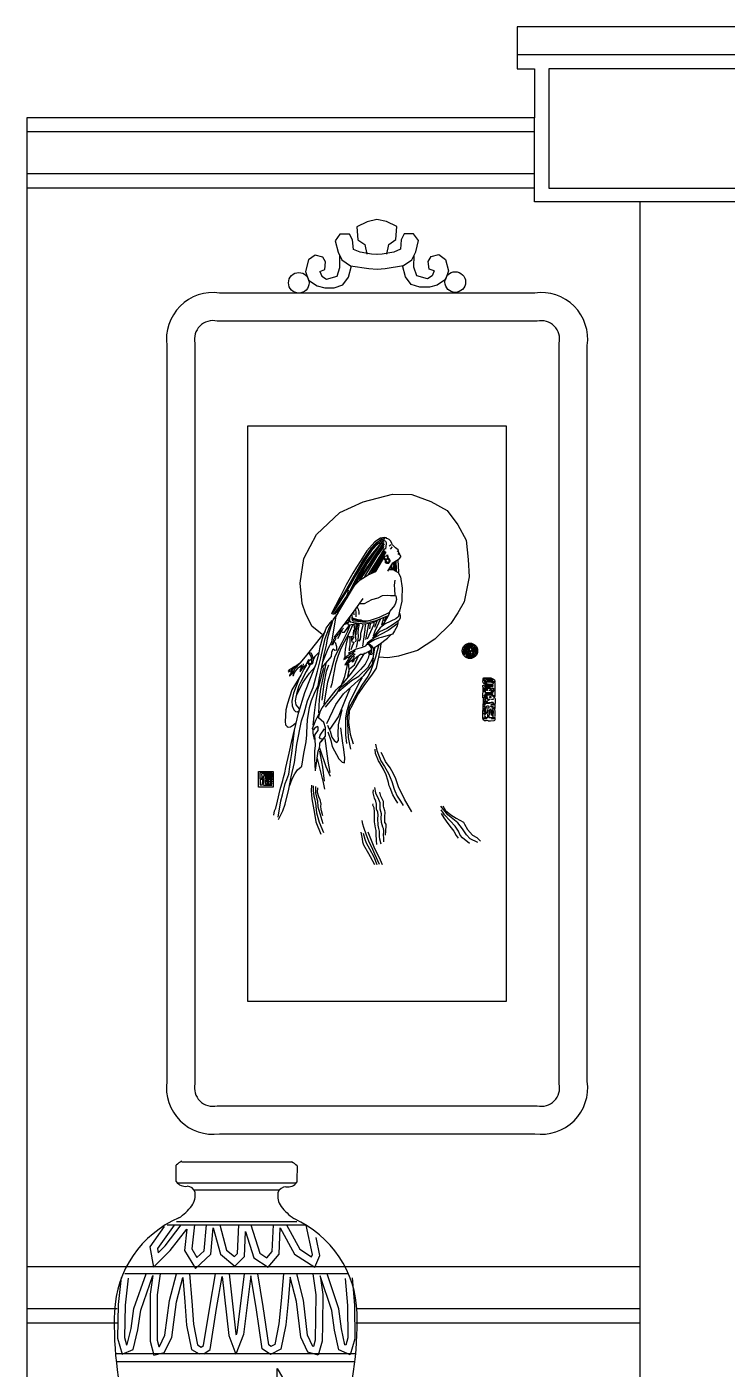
# Model space of a CAD drawing. Extents: x -66030 to 95157, y -13132 to 45879.
# Drawn here: x 77443 to 78651, y -6535 to -4221 of the extents above; entities that cross this region are included whole.
import ezdxf

# ---------------------------------------------------------------- set-up
doc = ezdxf.new("R2010")
doc.units = 0
doc.header["$LTSCALE"] = 100
doc.header["$MEASUREMENT"] = 0
doc.layers.add('立面框架', color=3, linetype='CONTINUOUS')

msp = doc.modelspace()

# ---------------------------------------------------------------- linework, layer by layer
at = {"layer": '立面框架'}
for p, q in [((82336.2, -4268.9), (78288.4, -4268.9)), ((82281.8, -4293.1), (78342.8, -4293.1)), ((78342.8, -4293.1), (78342.8, -4498.5)), ((78318.6, -4522.6), (78318.6, -4377.6)), ((78318.6, -4401.8), (77442.6, -4401.8)), ((78318.6, -4474.3), (77442.6, -4474.3)), ((78318.6, -4498.5), (77442.6, -4498.5)), ((78342.8, -4498.5), (82281.8, -4498.5)), ((82306, -4522.6), (78318.6, -4522.6)), ((78499.9, -4522.6), (78499.9, -6613)), ((78029.6, -4556.6), (78012, -4565.2)), ((78046.2, -4553.1), (78029.6, -4556.6)), ((78062.9, -4556.5), (78046.2, -4553.1)), ((78080.6, -4564.9), (78062.9, -4556.5)), ((77982.8, -4578.1), (77974.5, -4589.6)), ((77999.3, -4578.1), (77982.8, -4578.1)), ((78004.3, -4588), (77999.3, -4578.1)), ((78012, -4565.2), (78013.5, -4587.8)), ((78079.3, -4587.5), (78080.6, -4564.9)), ((78093.3, -4577.7), (78088.5, -4587.6)), ((78109.9, -4577.5), (78093.3, -4577.7)), ((78118.2, -4589), (78109.9, -4577.5)), ((77974.5, -4589.6), (77979.5, -4609.4)), ((78005.9, -4604.5), (78004.3, -4588)), ((78017.5, -4609.4), (78005.9, -4604.5)), ((78013.5, -4587.8), (78025.7, -4596.2)), ((78025.7, -4596.2), (78029, -4612.7)), ((78063.9, -4612.6), (78067.1, -4596.1)), ((78067.1, -4596.1), (78079.3, -4587.5)), ((78087, -4604.1), (78075.5, -4609.2)), ((78088.5, -4587.6), (78087, -4604.1)), ((78113.4, -4608.8), (78118.2, -4589)), ((77928.3, -4622.6), (77923.4, -4642.4)), ((77939.9, -4614.4), (77928.3, -4622.6)), ((77953.1, -4617.7), (77939.9, -4614.4)), ((77958, -4625.9), (77953.1, -4617.7)), ((77956.4, -4639.1), (77958, -4625.9)), ((77979.5, -4609.4), (77986.1, -4622.6)), ((77982.8, -4635.8), (77982.4, -4615.2)), ((77986.1, -4622.6), (78001, -4632.5)), ((78037.2, -4612.6), (78017.5, -4609.4)), ((78046.9, -4613.3), (78037.2, -4612.6)), ((78055.8, -4612.6), (78046.1, -4613.3)), ((78075.5, -4609.2), (78055.8, -4612.6)), ((78092.2, -4632.1), (78107, -4622.1)), ((78107, -4622.1), (78113.4, -4608.8)), ((78110.4, -4635.3), (78110.6, -4614.6)), ((78135, -4625.1), (78139.9, -4616.9)), ((78136.8, -4638.3), (78135, -4625.1)), ((78139.9, -4616.9), (78153.1, -4613.4)), ((78153.1, -4613.4), (78164.7, -4621.6)), ((78164.7, -4621.6), (78169.9, -4641.3)), ((77923.4, -4642.4), (77928.3, -4657.3)), ((77948.1, -4642.4), (77956.4, -4639.1)), ((77948.1, -4642.4), (77951.4, -4650.7)), ((77951.4, -4650.7), (77959.7, -4655.6)), ((77959.7, -4655.6), (77977.8, -4650.7)), ((77977.8, -4650.7), (77982.8, -4635.8)), ((77987.7, -4665.5), (77997.6, -4652.3)), ((77997.6, -4652.3), (78002.6, -4632.5)), ((78001, -4632.5), (78032.3, -4637.5)), ((78032.3, -4637.5), (78047, -4638.4)), ((78047, -4638.4), (78060.9, -4637.4)), ((78060.9, -4637.4), (78092.2, -4632.1)), ((78095.7, -4651.9), (78090.5, -4632.1)), ((78105.7, -4665), (78095.7, -4651.9)), ((78115.5, -4650.1), (78110.4, -4635.3)), ((78133.7, -4654.9), (78115.5, -4650.1)), ((78141.9, -4649.8), (78133.7, -4654.9)), ((78145.1, -4641.6), (78136.8, -4638.3)), ((78145.1, -4641.6), (78141.9, -4649.8)), ((78169.9, -4641.3), (78165, -4656.2)), ((77928.3, -4657.3), (77943.2, -4667.2)), ((77943.2, -4667.2), (77956.4, -4670.5)), ((77956.4, -4670.5), (77972.9, -4670.5)), ((77972.9, -4670.5), (77987.7, -4665.5)), ((78120.6, -4669.8), (78105.7, -4665)), ((78137.1, -4669.7), (78120.6, -4669.8)), ((78150.3, -4666.3), (78137.1, -4669.7)), ((78165, -4656.2), (78150.3, -4666.3)), ((78318.6, -4679.7), (77774.9, -4679.7)), ((77684.3, -4770.3), (77684.3, -6039)), ((78409.3, -6039), (78409.3, -4770.3)), ((77982.3, -5058), (78022.9, -5039.5)), ((78022.9, -5039.5), (78073.2, -5026.3)), ((78073.2, -5026.3), (78106.8, -5027.2)), ((78106.8, -5027.2), (78139.5, -5038.9)), ((78139.5, -5038.9), (78167.7, -5054.5)), ((77942.5, -5096), (77982.3, -5058)), ((78167.7, -5054.5), (78186.3, -5079.2)), ((78186.3, -5079.2), (78200.4, -5105.7)), ((77920.5, -5137.4), (77942.5, -5096)), ((78200.4, -5105.7), (78203.9, -5139.2)), ((77914.3, -5179.8), (77920.5, -5137.4)), ((78067.6, -5156.7), (78074.2, -5156.7)), ((78074.2, -5156.7), (78083.2, -5161.5)), ((78083.2, -5161.5), (78087.3, -5169.2)), ((78203.9, -5139.2), (78205.7, -5169.2)), ((77917.8, -5215.1), (77914.3, -5179.8)), ((78077, -5183.7), (78078.1, -5174.6)), ((78077.6, -5190.1), (78077, -5183.7)), ((78087.3, -5169.2), (78089.8, -5188.9)), ((78205.7, -5169.2), (78196.9, -5212.4)), ((78022, -5206.3), (78006.5, -5228.1)), ((78025.3, -5215.3), (78037.9, -5208.4)), ((78037.9, -5208.4), (78048.8, -5205)), ((78048.8, -5205), (78056.3, -5201.5)), ((78056.3, -5201.5), (78064.3, -5200.4)), ((78064.3, -5200.4), (78070.1, -5201.5)), ((78070.1, -5201.5), (78078.1, -5201.5)), ((78078.1, -5201.5), (78077.6, -5190.1)), ((78078, -5201), (78079, -5201.7)), ((78080.1, -5208), (78078.7, -5214.5)), ((78079, -5201.7), (78080.1, -5208)), ((78089.8, -5188.9), (78089.4, -5205.9)), ((78089.4, -5205.9), (78089.4, -5211.1)), ((77924, -5233.6), (77917.8, -5215.1)), ((78006.5, -5228.1), (77989.7, -5251.5)), ((78016.7, -5215.3), (78025.3, -5215.3)), ((78050.9, -5238.4), (78069, -5230.1)), ((78069, -5228), (78067.2, -5233.9)), ((78076.9, -5218.7), (78069, -5228)), ((78078.7, -5214.5), (78076.9, -5218.7)), ((78085.6, -5228), (78083.5, -5236.7)), ((78089.4, -5211.1), (78085.6, -5228)), ((78186.3, -5230.9), (78173.9, -5249.5)), ((78196.9, -5212.4), (78186.3, -5230.9)), ((77934.6, -5254.8), (77924, -5233.6)), ((77951.4, -5268), (77934.6, -5254.8)), ((77958.7, -5257.5), (77964.3, -5250.7)), ((77963.7, -5258.7), (77971.3, -5243.1)), ((77964.3, -5250.7), (77969.5, -5244.6)), ((77964.9, -5263.1), (77969.8, -5247)), ((77971.3, -5243.1), (77977.2, -5234.5)), ((77977.2, -5234.5), (77979.9, -5232)), ((77989.7, -5251.5), (77978.7, -5265.8)), ((78005.2, -5251.4), (77997.8, -5266.9)), ((78003.4, -5233.6), (78003.1, -5236.7)), ((78003.1, -5236.7), (78004.8, -5240.2)), ((78004.8, -5240.2), (78015.9, -5243.3)), ((78015.9, -5243.3), (78018.7, -5243.3)), ((78018.7, -5243.3), (78022.2, -5245)), ((78022.2, -5245), (78028.1, -5245)), ((78028.1, -5245), (78035.3, -5244)), ((78035.3, -5244), (78050.9, -5238.4)), ((78060.6, -5249.9), (78052, -5256.8)), ((78058.9, -5247.8), (78055.1, -5253.7)), ((78067.2, -5233.9), (78058.9, -5247.8)), ((78079, -5241.5), (78060.6, -5249.9)), ((78081.2, -5254.3), (78077.1, -5262.2)), ((78082.8, -5238.8), (78079, -5241.5)), ((78082, -5250.4), (78081.2, -5254.3)), ((78084.2, -5236.7), (78082.8, -5238.8)), ((78173.9, -5249.5), (78146.5, -5276.8)), ((77957, -5263.5), (77931.5, -5296.2)), ((77948.6, -5289.7), (77952.6, -5275.3)), ((77952.6, -5275.3), (77958.7, -5257.5)), ((77953.8, -5291), (77957.5, -5275.6)), ((77957.5, -5275.6), (77963.7, -5258.7)), ((77959.3, -5286.8), (77961.2, -5276)), ((77961.2, -5276), (77964.9, -5263.1)), ((77978.7, -5265.8), (77972.4, -5273.8)), ((77997.8, -5266.9), (77990.3, -5281.8)), ((78042.2, -5277.5), (78031.4, -5284.3)), ((78044.7, -5266.8), (78039.1, -5275.1)), ((78049.3, -5274.9), (78042.2, -5277.5)), ((78052, -5256.8), (78044.7, -5266.8)), ((78053.6, -5273.9), (78049.3, -5274.9)), ((78050.6, -5285.7), (78064.5, -5275.1)), ((78068.1, -5269.8), (78053.6, -5273.9)), ((78064.5, -5275.1), (78070.7, -5269.2)), ((78073.6, -5267.7), (78068.1, -5269.8)), ((78077.1, -5262.2), (78073.6, -5267.7)), ((78146.5, -5276.8), (78116.5, -5296.2)), ((77931.5, -5296.2), (77925.3, -5304.4)), ((77941.8, -5319.1), (77946.7, -5300.1)), ((77946.7, -5300.1), (77948.6, -5289.7)), ((77949.5, -5308.6), (77953.8, -5291)), ((77955.3, -5303), (77959.3, -5286.8)), ((77984, -5292.7), (77979.4, -5304.8)), ((77990.3, -5281.8), (77984, -5292.7)), ((78000.6, -5299.1), (77997.5, -5300)), ((77997.5, -5300), (77997.9, -5300.8)), ((77997.9, -5300.8), (78002.6, -5300.6)), ((78004.8, -5297.3), (78000.6, -5299.1)), ((78011, -5293.8), (78004.8, -5297.3)), ((78010.7, -5324.1), (78025.6, -5300.4)), ((78019.1, -5291.4), (78011, -5293.8)), ((78025.7, -5289.4), (78019.1, -5291.4)), ((78026.7, -5288.3), (78025.7, -5289.4)), ((78028.7, -5285.9), (78026.7, -5288.3)), ((78031.4, -5284.3), (78028.7, -5285.9)), ((78034.4, -5296.7), (78031.7, -5309.1)), ((78039.7, -5292.8), (78050.6, -5285.7)), ((78052.3, -5294), (78045, -5326.4)), ((78053.4, -5284.3), (78052.3, -5294)), ((78116.5, -5296.2), (78083.8, -5305.9)), ((77925.3, -5304.4), (77914.1, -5317.4)), ((77924.9, -5320.6), (77920.5, -5328.1)), ((77922.2, -5368.5), (77941.8, -5319.1)), ((77944, -5332), (77949.5, -5308.6)), ((77951.3, -5324.8), (77955.3, -5303)), ((77974.8, -5319.1), (77968.5, -5353.5)), ((77979.4, -5304.8), (77974.8, -5319.1)), ((78002.4, -5335.2), (78010.7, -5324.1)), ((78026.5, -5319.4), (78018.4, -5328.6)), ((78024.2, -5339.5), (78039.1, -5320)), ((78031.7, -5309.1), (78026.5, -5319.4)), ((78039.1, -5320), (78040.8, -5308.5)), ((78065.3, -5308.6), (78050.3, -5307.7)), ((78083.8, -5305.9), (78065.3, -5308.6)), ((77915, -5338.6), (77899.9, -5363.9)), ((77911.8, -5345.3), (77902.6, -5369.9)), ((77920.5, -5328.1), (77911.8, -5345.3)), ((77936.3, -5360.2), (77944, -5332)), ((77945.2, -5356.4), (77947.7, -5343.3)), ((77947.7, -5343.3), (77951.3, -5324.8)), ((77989.7, -5351.5), (78002.4, -5335.2)), ((78006.4, -5340.7), (77993.2, -5353.3)), ((78018.4, -5328.6), (78006.4, -5340.7)), ((78008.7, -5353.3), (78024.2, -5339.5)), ((78038.2, -5336.8), (78023.7, -5356.3)), ((78045, -5326.4), (78038.2, -5336.8)), ((77899.9, -5363.9), (77892.1, -5387.8)), ((77902.6, -5369.9), (77901.3, -5374.6)), ((77911.1, -5404.1), (77922.2, -5368.5)), ((77927, -5382.9), (77936.3, -5360.2)), ((77933.8, -5382.2), (77939, -5369.6)), ((77939, -5369.6), (77945.2, -5356.4)), ((77952.2, -5395.2), (77976.4, -5363.7)), ((77968.5, -5353.5), (77966.7, -5360.4)), ((77976.4, -5363.7), (77989.7, -5351.5)), ((77993.2, -5353.3), (77984.5, -5360.2)), ((77989.1, -5371.1), (78008.7, -5353.3)), ((78023.7, -5356.3), (78014.3, -5370.6)), ((77892.1, -5387.8), (77889.3, -5398.3)), ((77901.3, -5374.6), (77899.9, -5383.7)), ((77899.9, -5383.7), (77900.1, -5391.5)), ((77900.1, -5391.5), (77903.4, -5398.6)), ((77920.9, -5404.3), (77927, -5382.9)), ((77930.4, -5394.4), (77933.8, -5382.2)), ((77960.4, -5422.1), (77975.9, -5389.4)), ((77975.9, -5389.4), (77989.1, -5371.1)), ((78008.5, -5381.8), (78001.3, -5395.1)), ((78014.3, -5370.6), (78008.5, -5381.8)), ((77889.3, -5398.3), (77888, -5418.3)), ((77903.4, -5398.6), (77905.9, -5401.4)), ((77904.3, -5433.5), (77911.1, -5404.1)), ((77905.9, -5401.4), (77909.7, -5401.6)), ((77909.7, -5401.6), (77912.6, -5399.4)), ((77916.6, -5417.5), (77920.9, -5404.3)), ((77925.8, -5437.6), (77926.8, -5415.6)), ((77926.8, -5415.6), (77930.4, -5394.4)), ((77935.2, -5430.6), (77941.4, -5416.5)), ((77941.4, -5416.5), (77948.6, -5401.4)), ((77948.6, -5401.4), (77952.2, -5395.2)), ((77980.5, -5424.1), (77986.8, -5398.2)), ((77998.8, -5400.5), (77997.3, -5420)), ((78001.3, -5395.1), (77998.8, -5400.5)), ((77888, -5418.3), (77889, -5424.4)), ((77889, -5424.4), (77891.6, -5427.3)), ((77891.6, -5427.3), (77893.7, -5428.1)), ((77893.7, -5428.1), (77897.2, -5427.9)), ((77897.2, -5427.9), (77902.7, -5424.1)), ((77899.1, -5454.8), (77904.3, -5432.7)), ((77899.7, -5473.7), (77904.3, -5433.5)), ((77902.7, -5424.1), (77907.2, -5420.3)), ((77908.6, -5458.4), (77916.6, -5417.5)), ((77925.8, -5441.3), (77925.8, -5437.6)), ((77936, -5432.4), (77935.2, -5430.6)), ((77937.4, -5432.7), (77936, -5432.4)), ((77938.5, -5431.3), (77937.4, -5432.7)), ((77941.7, -5428.4), (77938.5, -5431.3)), ((77939.6, -5442.1), (77941, -5439.2)), ((77941, -5439.2), (77945, -5433.8)), ((77943.9, -5427), (77941.7, -5428.4)), ((77945.3, -5428.4), (77943.9, -5427)), ((77945, -5433.8), (77945.3, -5429.8)), ((77945.3, -5429.8), (77945.3, -5428.4)), ((77961.5, -5424.6), (77963.8, -5430.4)), ((77961.9, -5436.3), (77967.3, -5451.4)), ((77963.8, -5430.4), (77966.1, -5435)), ((77966.1, -5435), (77969, -5445.3)), ((77979.9, -5439.6), (77980.5, -5424.1)), ((77980.5, -5451.6), (77979.9, -5439.6)), ((77987.9, -5455.8), (77984.3, -5429.4)), ((77997.3, -5420), (78000.2, -5440.5)), ((77895.1, -5472.9), (77899.1, -5454.8)), ((77904.6, -5489.3), (77908.6, -5458.4)), ((77920.3, -5473.6), (77924.6, -5453.6)), ((77924.6, -5453.6), (77925.8, -5441.3)), ((77939.9, -5450), (77939.6, -5442.1)), ((77939.6, -5469.9), (77940.3, -5459.8)), ((77940.3, -5459.8), (77939.9, -5450)), ((77956.9, -5447.6), (77962.1, -5487.2)), ((77967.3, -5451.4), (77969.5, -5461.9)), ((77969, -5445.3), (77973, -5451.6)), ((77969.5, -5461.9), (77980.7, -5483.2)), ((77973, -5451.6), (77977.6, -5454.5)), ((77977.6, -5454.5), (77980.5, -5451.6)), ((77988.6, -5462.6), (77987.9, -5455.8)), ((77989.7, -5466.6), (77988.6, -5462.6)), ((78000.2, -5440.5), (78005.6, -5457.1)), ((77889.6, -5497.7), (77895.1, -5472.9)), ((77894.5, -5509.6), (77898.1, -5484.1)), ((77898.1, -5484.1), (77899.7, -5473.7)), ((77916.9, -5495.7), (77920.3, -5473.6)), ((77939.2, -5482.8), (77939.6, -5469.9)), ((77940.3, -5503.4), (77939.2, -5482.8)), ((77943.7, -5482.6), (77954, -5523.9)), ((77980.7, -5483.2), (77986.5, -5488.6)), ((77991.2, -5481), (77989.7, -5466.6)), ((77990.4, -5489.6), (77991.2, -5481)), ((77885.3, -5515.2), (77887.4, -5507.2)), ((77887.4, -5507.2), (77889.6, -5497.7)), ((77898.8, -5514.2), (77904.6, -5489.3)), ((77900.6, -5517.5), (77905.2, -5508.9)), ((77905.2, -5508.9), (77909.8, -5501.8)), ((77909.8, -5501.8), (77915.7, -5496.6)), ((77915.7, -5496.6), (77916.9, -5495.7)), ((77962.1, -5487.2), (77965.5, -5506.7)), ((77986.5, -5488.6), (77990.4, -5489.6)), ((77879.7, -5535.7), (77884, -5520.1)), ((77883.7, -5545.2), (77888.3, -5525.5)), ((77884, -5520.1), (77885.3, -5515.2)), ((77888.3, -5525.5), (77891.1, -5518.5)), ((77891.1, -5518.5), (77894.5, -5509.6)), ((77894.5, -5535.4), (77898.8, -5514.2)), ((77896, -5530.1), (77900.6, -5517.5)), ((77954, -5523.9), (77956.3, -5535.4)), ((77874.8, -5556), (77879.7, -5535.7)), ((77876, -5583.6), (77880.9, -5555.6)), ((77880.9, -5555.6), (77883.7, -5545.2)), ((77888.3, -5561.2), (77894.5, -5535.4)), ((77868.7, -5579.9), (77869.6, -5572.9)), ((77869.6, -5572.9), (77872.4, -5568)), ((77872.4, -5568), (77874.8, -5556)), ((77876.9, -5587.3), (77884, -5572.5)), ((77884, -5572.5), (77888.3, -5561.2)), ((77774.9, -6129.7), (78318.6, -6129.7)), ((77709.9, -6178), (77899.4, -6178)), ((77701.5, -6214.2), (77907.8, -6214.2)), ((77614.1, -6359.2), (77442.6, -6359.2)), ((77991.7, -6358.9), (77614.2, -6358.9)), ((78499.9, -6359.2), (77991.8, -6359.2)), ((77997.4, -6371.3), (77611.9, -6371.3)), ((77598.2, -6431.7), (77442.6, -6431.7)), ((78499.9, -6431.7), (78011, -6431.7)), ((77598.7, -6455.9), (77442.6, -6455.9)), ((78499.9, -6455.9), (78010.6, -6455.9)), ((78008.5, -6522.7), (77596.9, -6522.7)), ((78009.9, -6508.9), (77597.5, -6508.9))]:
    msp.add_line(p, q, dxfattribs=at)
for points in [[(77442.6, -8365), (83182, -8365), (83182, -4377.6), (82306, -4377.6), (82306, -4293.1), (82336.2, -4293.1), (82336.2, -4220.6), (78288.4, -4220.6), (78288.4, -4293.1), (78318.6, -4293.1), (78318.6, -4377.6), (77442.6, -4377.6), (77442.6, -8365)], [(78063.2, -5102.6), (78063, -5101.6), (78059.2, -5101.4), (78052.7, -5102.4), (78043.2, -5108.9), (78029, -5124.1), (78018.9, -5141.1), (78011.4, -5152.2), (78004.9, -5162.8), (77993.6, -5183.1), (77982.3, -5204.8), (77968, -5232.2)], [(77968.6, -5233.5), (77975.7, -5223.5), (77987.6, -5204.7), (77994.5, -5193.7), (78001.4, -5182.2), (78008, -5170.8), (78018.3, -5154), (78028.2, -5137.8), (78039, -5122), (78047.7, -5112.9), (78050.7, -5110), (78056.1, -5104.1), (78060.2, -5103.6)], [(78060.6, -5103), (78054.3, -5104.3), (78051.1, -5107.1), (78044.2, -5111.8), (78036.3, -5120.3), (78026.8, -5134), (78022.9, -5139.9), (78015.7, -5152), (78005, -5170.6), (77993.8, -5190.5), (77984, -5206.3), (77975.5, -5220.5)], [(78049.5, -5109.5), (78042.2, -5115.6), (78033.9, -5126.7), (78028.4, -5135.4), (78020.9, -5146.6), (78019.1, -5148.6), (78013.5, -5158.7), (78009.8, -5164.7), (78003.7, -5176.1), (77992.2, -5195.8), (77981.3, -5213.7)], [(78058.1, -5105.4), (78047.4, -5117.8), (78039.1, -5128.3), (78029.4, -5140.9), (78022.4, -5152.5), (78015.5, -5163.5), (78005.8, -5181.7), (77999.1, -5195.1), (77995, -5205.5)], [(77998.1, -5199.2), (78001.5, -5194.1), (78010.2, -5180.6), (78018.5, -5166.3), (78029.9, -5146.8), (78036.7, -5136.7), (78049.6, -5117.6), (78054.5, -5111.3), (78059.1, -5106)], [(78050.4, -5115.2), (78043.4, -5124.5), (78036.3, -5133.6), (78029.2, -5144.5), (78024.9, -5151.6), (78021.9, -5156.7), (78014.9, -5167.7), (78007.6, -5181.7), (78002.5, -5191.4)], [(78016.6, -5174.3), (78025.5, -5159.5), (78038.5, -5139.6), (78048.8, -5124.1), (78053.8, -5116.6), (78059.1, -5109.8)], [(78059.1, -5112.3), (78048.1, -5128), (78037.8, -5143.3), (78020.7, -5169), (78018, -5174.1)], [(78059.3, -5106.6), (78061.6, -5107.7), (78062.3, -5109.6), (78062.3, -5111.6), (78061.4, -5121.6)], [(78081.8, -5126.1), (78083.4, -5124), (78083.6, -5123.6), (78083.4, -5122.3), (78078.6, -5119.2), (78075.5, -5116.4), (78073.3, -5114.1), (78072.5, -5111.4), (78070.5, -5107.8), (78069.5, -5106.3), (78067.7, -5104.7), (78065.6, -5103.7), (78063.4, -5102.8), (78062.4, -5102.8)], [(78071, -5113.8), (78067.6, -5116.3)], [(77953.5, -5315.7), (77962.7, -5292.7), (77969, -5281.3), (77976.4, -5236.8), (77981.1, -5229.1), (78008.1, -5184.3), (78017.8, -5174), (78031.6, -5165.4), (78044.8, -5159.6), (78055.9, -5140.4), (78060.5, -5133.5), (78064.5, -5132.3)], [(78025.8, -5168.6), (78047.2, -5133.7), (78057.7, -5118.2), (78059.1, -5116.2)], [(78059.5, -5120.3), (78031.5, -5164.9)], [(78035.8, -5163.8), (78052.4, -5136.2), (78060.2, -5123.5)], [(78061.3, -5125.1), (78038.3, -5162.5)], [(78041.3, -5160.6), (78050.2, -5147.4), (78056.1, -5136.5), (78062.7, -5126.7)], [(78057.7, -5137.7), (78060.7, -5139.5), (78061.9, -5140)], [(78059, -5136.1), (78062, -5138.8), (78064.3, -5138.6), (78065.9, -5137.3)], [(78063.9, -5137), (78065.6, -5136.6), (78067.3, -5137.1), (78068.7, -5140.4), (78068.6, -5141.8), (78067.8, -5143.8), (78066.9, -5145.3), (78066.5, -5146.1), (78063.7, -5146.2), (78061.4, -5144.9), (78061.3, -5143.4), (78061.3, -5141.8), (78061.4, -5140.4)], [(78062, -5140.9), (78063.4, -5144), (78065.9, -5144.8), (78066.8, -5143.7), (78067.4, -5142.2), (78067.3, -5138.6), (78065.8, -5137.1), (78064.2, -5137.3), (78063.9, -5137)], [(78063.4, -5131.1), (78064.3, -5133.3), (78064.9, -5136.3)], [(78064.9, -5131.3), (78065.4, -5134.9), (78065.4, -5136.3)], [(78065.1, -5159.4), (78074, -5144.9), (78080.3, -5140.9), (78085.6, -5137.5), (78087.5, -5134.7), (78087.7, -5133.5), (78087.2, -5132), (78085.6, -5130.1), (78082.9, -5129.9), (78084.4, -5127.5), (78084.6, -5126.4), (78083.4, -5124.8)], [(78070.2, -5121.4), (78072.9, -5118)], [(78072.2, -5118.7), (78072.3, -5117.2), (78070.4, -5120.2)], [(78082.9, -5129.9), (78085, -5129)], [(78084.4, -5127.5), (78085, -5128.3), (78085, -5129), (78085.5, -5129.3), (78085.5, -5130)], [(78069.7, -5153), (78070.5, -5156.4)], [(78070.7, -5150.8), (78071.5, -5155.6)], [(78071.5, -5149.5), (78072.5, -5155.8)], [(78076.6, -5143.5), (78073.7, -5156.2)], [(78075.2, -5144.9), (78074.3, -5149.7)], [(78078.2, -5143.1), (78075.4, -5156.6)], [(78079.4, -5142.9), (78077.4, -5157)], [(78078, -5153.6), (78078.4, -5157.9)], [(78079.2, -5142), (78079.6, -5156.6), (78079.6, -5158.9)], [(78082.6, -5139.8), (78083.5, -5160.9)], [(77971.8, -5234.1), (77985.9, -5215.2), (77992.8, -5204.9), (77996.3, -5197.6), (77997.3, -5192.3)], [(77994.2, -5206.7), (77973.6, -5233.5)], [(77977.6, -5231.6), (77985.7, -5219.9), (77989, -5214.6)], [(78005.9, -5230.1), (78006.6, -5234.6)], [(78009.3, -5224.9), (78010, -5231.8), (78010.4, -5238.1)], [(78012.1, -5220.1), (78014.2, -5224.9), (78015.6, -5229.4), (78015.6, -5233.9)], [(77955.8, -5388.8), (77962.1, -5350.4), (77967.9, -5329.2), (77974.7, -5305.6), (77986.8, -5282.1), (77996, -5263.8), (78000.6, -5252)], [(77986.8, -5264.7), (77990.8, -5264.7), (78000, -5252)], [(77998.9, -5242.9), (77998.6, -5246.4), (77995.8, -5247.8), (77994.4, -5248.5), (77993.7, -5250.2), (77989.6, -5251.6)], [(78000, -5237.7), (77999.3, -5242.9), (77997.5, -5244.7), (77994.8, -5245)], [(77997.9, -5247.5), (77996.5, -5248.9), (77996.2, -5251), (77998.6, -5251.7), (78012.1, -5249.6)], [(78000.3, -5244.7), (78000.3, -5246.7), (78006.9, -5248.1), (78024.9, -5249.9), (78037.8, -5248.5), (78041.2, -5247.4), (78049.5, -5243.3)], [(78003.1, -5242.6), (78004.8, -5244.7), (78012.8, -5245.7), (78026, -5247.4), (78034.6, -5246.7), (78045, -5244.3), (78064.5, -5236.3)], [(78003.4, -5238.4), (78003.1, -5241.9), (78013.1, -5243.6), (78019.7, -5244.7)], [(78006.9, -5251.4), (78010, -5278.4), (78009.3, -5281.1)], [(78013.5, -5249.6), (78012.5, -5255.5), (78010.4, -5264.2), (78010.4, -5269), (78009, -5269.4)], [(78011.4, -5250.3), (78010.4, -5254.1), (78009.3, -5258.6), (78009, -5261.1)], [(78015.6, -5250), (78015.6, -5253.4), (78014.2, -5258.3), (78013.5, -5265.6), (78013.9, -5271.1), (78013.5, -5277.7), (78011.8, -5286), (78010.7, -5290.8)], [(78021.8, -5250.3), (78022.2, -5253.4), (78018.4, -5266.6), (78018.4, -5271.4), (78017.7, -5276.3), (78015.6, -5279.8)], [(78026.3, -5251), (78025.6, -5260.7), (78021.6, -5288.5)], [(78031.9, -5250.3), (78027, -5277.3)], [(78082.5, -5245.8), (78082.5, -5249.3), (78066.2, -5261.4), (78043, -5273.5), (78029.8, -5283.6)], [(78041.2, -5247.5), (78041.2, -5251), (78029.8, -5276.3)], [(78035, -5250.3), (78034, -5258.6)], [(78052.7, -5241.7), (78043, -5262.8), (78039.9, -5271.4)], [(78085.6, -5232), (78086.7, -5235.8), (78086.7, -5240.3), (78084.6, -5244.1), (78074.5, -5251.4), (78063.8, -5257.9), (78050.9, -5264.2), (78041.6, -5273.9)], [(78046.4, -5245.8), (78042.6, -5256.2)], [(78057.9, -5239.6), (78054.4, -5252.7)], [(78061.7, -5238.2), (78059.3, -5245.5)], [(77969, -5287), (77973, -5277.9)], [(77970.7, -5286.5), (77976.4, -5275)], [(77987.4, -5260.6), (77975.9, -5273.3), (77971.3, -5277.9)], [(77979.3, -5275.6), (77986.2, -5262.4)], [(77989.1, -5257.8), (77981.6, -5264.7)], [(77996.2, -5272.5), (77993.7, -5284.9), (77992, -5293.6), (77991.3, -5300.9), (77991.3, -5306.1), (77991, -5307.5)], [(77997.1, -5271), (77999.4, -5272.7), (78004, -5271.5), (78006.9, -5272.7), (78002.9, -5279), (78003.4, -5281.3), (78008, -5281.9)], [(78000, -5273.2), (77999.6, -5285.6), (77998.9, -5292.9), (77998.9, -5296.4)], [(78002.8, -5273.2), (78002.8, -5278.7)], [(78005.9, -5260.7), (78005.5, -5267.3), (78005.5, -5270.1)], [(77928.3, -5300), (77928.9, -5298.9), (77931.9, -5300.2), (77934, -5302.9), (77935.6, -5306.9), (77936.4, -5312.4), (77936.2, -5316.5), (77934.6, -5319.5), (77932.6, -5320.4), (77931.3, -5321), (77930, -5320.8), (77927.3, -5317.6), (77926.9, -5315.7)], [(77927.9, -5313.9), (77928.5, -5317.4), (77929.7, -5318.5), (77931.1, -5318.7), (77932.9, -5318.4), (77934, -5316.2), (77934.4, -5313.5), (77934.1, -5310.8), (77933, -5305.8), (77932.1, -5304.1), (77930.4, -5301.8), (77928.5, -5300.8), (77927.6, -5300.7), (77927.4, -5301.6)], [(77936.6, -5309.1), (77946.7, -5299.2)], [(77952.3, -5325.7), (77968.4, -5306.2), (77969, -5298.8), (77971.3, -5293), (77974.2, -5295.3), (77977.6, -5294.7), (77977.6, -5289.6), (77975.3, -5282.1)], [(77981.1, -5366.5), (78002.4, -5348.1), (78015.6, -5340.1), (78031.7, -5324.6), (78040.3, -5308.5), (78042, -5298.8), (78043.1, -5291.3)], [(78008.9, -5297.5), (78006.1, -5298.7), (78001, -5301.6), (77994.6, -5306.5), (77990.3, -5309.7), (77989.5, -5311.6), (77996.9, -5307.5), (78001.6, -5305.7)], [(78049.6, -5286), (78044, -5307.5), (78035.3, -5332.2), (78031, -5340.8), (78020.5, -5355.9), (78012.8, -5368.8), (77998.8, -5394.4), (77995.2, -5410.2), (77997, -5445.9), (78000.9, -5466.1)], [(78006.6, -5282.5), (78003.8, -5288.4), (78001.7, -5295)], [(78008, -5305.6), (78006.9, -5307), (78006.4, -5309.1), (78005.5, -5310.3), (78003.9, -5313.5), (78003, -5315.2), (78004.1, -5315.4), (78004.7, -5314.8), (78006.6, -5313.7), (78007.7, -5310.5), (78012, -5307), (78018, -5302.7), (78022.5, -5302.6), (78026.9, -5300.5), (78037, -5294.8)], [(78033, -5298.3), (78034, -5300), (78035.7, -5301.2), (78037.1, -5299.8), (78037.1, -5297.5), (78037.1, -5294.2), (78037.1, -5291.4), (78035.1, -5288.5), (78033.2, -5286.7), (78031.2, -5285.7), (78029.1, -5285.5)], [(78031.6, -5283.6), (78035.1, -5285.5), (78037.3, -5287.9), (78039.3, -5291.6), (78039.8, -5294.9), (78039.8, -5298.3), (78039.3, -5301), (78038.5, -5302.2), (78037.3, -5303), (78034.6, -5302.8), (78033.4, -5301.6), (78032, -5299.3)], [(78215.3, -5288.4), (78214, -5287.8), (78212.7, -5287.7), (78210.5, -5287.5), (78202.9, -5287.3), (78200.7, -5287.3), (78199.9, -5288), (78199.1, -5289.3), (78198.8, -5291.6), (78199.1, -5293.3), (78199.2, -5293.5), (78200.2, -5293.5), (78200.7, -5292.1), (78200.6, -5290.5), (78200.2, -5289.6), (78199.9, -5288.9), (78200.5, -5288.2), (78200.9, -5288.2), (78201.5, -5288.9), (78201.5, -5290.8), (78201.6, -5292.4), (78201.1, -5294.8), (78200.5, -5295.9), (78199.5, -5296.2), (78198.7, -5296.2), (78198.9, -5300.3), (78198, -5300.3), (78197.8, -5299.5), (78197.8, -5298.4), (78197.9, -5295.3), (78198, -5292.5), (78198.4, -5291), (78198, -5290), (78196.8, -5290.4), (78196.3, -5292.2), (78195.6, -5294.1), (78195.4, -5298.2), (78195.4, -5299.4), (78196.6, -5301.3), (78196.7, -5302.4), (78197.6, -5303.1), (78198.3, -5301), (78198.5, -5300.9), (78198.7, -5302.2), (78199.4, -5300.4), (78199.6, -5298.6), (78199.2, -5297.5), (78199.7, -5296.8), (78200.5, -5296.9), (78200.8, -5297.8), (78200.7, -5300.1), (78199.7, -5304.6), (78201.4, -5305.6), (78204.6, -5305.6), (78208.4, -5305.6), (78211.8, -5305.5), (78213.2, -5305.7), (78213.8, -5305.5)], [(78206.4, -5288.2), (78206.3, -5289.2), (78207.3, -5289.1), (78208.5, -5288.9), (78209.4, -5288.9), (78209.8, -5288.9), (78210.3, -5289.2), (78210.4, -5289.9), (78210, -5290.3), (78209.4, -5290.4), (78208.9, -5290.8), (78208.1, -5290.8), (78207.9, -5290.5), (78207.2, -5289.8), (78206.9, -5289.6), (78206.2, -5289.6), (78206, -5289.6), (78206, -5288.9), (78206, -5288.2), (78205.4, -5288.2), (78204.8, -5288.2), (78204.7, -5288.6), (78204.8, -5289.7), (78205.1, -5290.2), (78205.1, -5291), (78204.9, -5291.5), (78204.7, -5291.8), (78205, -5292.2), (78205, -5293.6), (78204.6, -5294.4), (78203.6, -5294.7), (78203.1, -5294.6), (78203.2, -5293.8), (78203.7, -5292.6), (78203.7, -5291.2), (78203.7, -5290), (78203.5, -5288.9), (78203.5, -5288.1), (78202.7, -5288), (78202.2, -5288.2), (78202.2, -5289), (78202.5, -5290.8), (78202.8, -5292.2), (78202.4, -5293.5), (78201.2, -5295.4), (78201.1, -5296.9), (78201.2, -5301.1), (78201.2, -5304.8), (78202.2, -5304.9), (78203.3, -5304), (78202.9, -5303.1), (78202.7, -5302), (78202.7, -5300.5), (78202.6, -5298.7), (78203.4, -5296.2), (78205.4, -5295.4), (78206.1, -5294.1), (78206.3, -5292.2), (78207.5, -5291.8), (78208.9, -5291.6), (78209.3, -5292), (78209.4, -5293.1), (78209.8, -5294.1), (78210.6, -5294.5), (78211.8, -5294.8), (78213.2, -5294.7), (78214.2, -5295.8), (78215.2, -5296.6), (78215.3, -5299), (78215.3, -5304.1)], [(78217, -5303.1), (78217, -5299.8), (78216.9, -5297.3), (78216.4, -5295.8), (78215.3, -5295.7), (78215.1, -5294.6), (78214.4, -5294.1), (78212.8, -5294), (78212.7, -5293.6), (78210.7, -5293.3), (78210.7, -5292.5), (78211.6, -5291.7), (78214.9, -5292), (78215.6, -5291.2), (78215.7, -5289.8), (78215.7, -5288.7), (78214.8, -5288.6), (78214.6, -5290), (78214.5, -5290.9), (78214.3, -5291.1), (78212.9, -5291.1), (78212.6, -5290.8), (78211.7, -5290.8), (78211.8, -5290), (78212.3, -5289.1), (78212.1, -5288.1), (78211.1, -5288), (78208.6, -5288), (78206.6, -5288.1)], [(78215.7, -5290.2), (78215.7, -5294.6), (78216, -5294.7), (78216.8, -5294.7), (78217, -5293.8), (78216.9, -5292.1), (78217, -5289.9), (78217.9, -5291.2), (78218.3, -5292.8), (78219, -5293.7), (78217.5, -5294.4), (78217.4, -5299.1), (78217.6, -5299.6), (78218.2, -5299.4), (78218.4, -5298.2), (78218.3, -5296.4), (78218.7, -5294), (78219, -5293.8), (78219.2, -5296.5), (78219, -5299.2), (78217.9, -5301.3), (78217.2, -5303.2)], [(77914.5, -5317.1), (77906.4, -5322.9), (77901.4, -5328.3), (77898.6, -5333.5), (77897.6, -5336.5), (77896.5, -5338.2), (77895.8, -5338.7), (77895.8, -5339.6), (77896.4, -5339.9), (77898.2, -5338.3), (77900.2, -5335.7), (77902.4, -5332.5), (77901.4, -5333.9)], [(77904.7, -5323.8), (77901.4, -5325.3), (77899.5, -5328.6), (77898.7, -5330.8), (77898.1, -5332.4), (77898.2, -5334)], [(77902.6, -5332.7), (77905.1, -5327.8), (77913.9, -5317.8)], [(77903.4, -5337.1), (77904.9, -5333.4), (77908.3, -5329.1), (77910.5, -5326), (77916.9, -5320.8)], [(77931, -5321.4), (77924.6, -5332.3), (77916.1, -5348.8), (77912.1, -5357), (77908.1, -5368.6), (77907.5, -5374.3)], [(77911.3, -5325.3), (77917, -5323.6), (77917.8, -5323.4)], [(77919.2, -5319.2), (77918.5, -5323.4), (77916.6, -5325.9), (77914.4, -5329), (77914.1, -5331.8), (77914, -5332.7), (77917.1, -5329), (77920, -5325.1), (77924.6, -5320.5), (77927.2, -5315.3), (77929, -5311.3)], [(77927.9, -5315.2), (77933.7, -5310.6)], [(77936.4, -5312.9), (77939.1, -5308.6), (77939.8, -5306.2)], [(77946.6, -5403.8), (77947.7, -5380.8), (77950, -5363), (77954.1, -5341.2), (77958.7, -5318.8)], [(77951.8, -5382), (77955.8, -5353.8), (77959.8, -5332), (77963.3, -5320.6)], [(77958.1, -5394), (77977.1, -5370.5), (77984.5, -5359), (77991.4, -5340.7), (77997.2, -5316)], [(78006.7, -5301.2), (77999.5, -5307.3), (77997.3, -5310.8), (77991, -5320.6), (77993.8, -5320.4), (77996.1, -5318.5), (77999.9, -5312.4), (78004.4, -5306.5), (78008.9, -5301.8)], [(77992.2, -5308.4), (77992.2, -5309.5), (77991.3, -5310.8)], [(77994.9, -5315), (77994.3, -5317.7), (77993.3, -5319.8), (77992.5, -5320.3)], [(77997.7, -5319.4), (77997.8, -5331.5), (77996.6, -5340.7), (77999.5, -5328), (78008.1, -5321.1), (78015, -5305.1)], [(77996.8, -5318.3), (77998.2, -5317.6), (78001.1, -5314.3), (78002.5, -5313), (78004.4, -5312.1)], [(78005.7, -5310.8), (78005.7, -5312.2), (78005.5, -5313.2), (78005.2, -5314.3)], [(78205.1, -5307.1), (78209.9, -5307), (78209.9, -5308), (78204.7, -5308.2), (78205.1, -5307.3)], [(77900.2, -5326.8), (77895.4, -5329.4), (77893.5, -5331.6), (77893.9, -5333.1), (77896.3, -5331.3), (77898.5, -5330.6)], [(77902.1, -5339.3), (77902.4, -5339.5), (77903.2, -5338.1), (77903.5, -5336), (77903.5, -5333.1), (77902.8, -5332.8), (77902.5, -5332.9), (77902.5, -5334.5), (77902, -5337.2), (77901.8, -5337.8), (77901.7, -5338), (77901.7, -5338.8), (77901.7, -5339), (77901.9, -5339)], [(77913, -5396.7), (77907, -5389.7), (77905.8, -5382.9), (77907.8, -5373.9), (77912.1, -5365.5), (77918.3, -5352.5), (77930.2, -5335.4), (77939.4, -5324.9)], [(77914.6, -5329.1), (77917.9, -5327.3)], [(77936.8, -5425), (77939.1, -5403.8), (77941.4, -5385.4), (77944.9, -5361.9), (77947.7, -5353.8), (77955.2, -5325.2)], [(77994.5, -5456.4), (77993, -5441.6), (77993, -5420.3), (77993, -5412.8), (77994.5, -5402), (77999.1, -5385.7), (78015.7, -5351.9), (78021.5, -5342.9)], [(78231.4, -5346.7), (78229.6, -5347.5), (78229.6, -5345), (78230.7, -5343), (78234.6, -5343.5), (78239.1, -5343), (78243.2, -5343), (78246.7, -5344.7), (78249.5, -5346.7), (78249.9, -5349.3), (78249.9, -5350.4), (78249.5, -5350.4), (78244.1, -5348.8), (78240.2, -5347.3), (78235.5, -5347.5), (78232.2, -5348.6), (78232.2, -5351.4), (78233.7, -5352.7), (78237.8, -5353.6), (78246.3, -5354.2), (78247.6, -5352.9), (78246.3, -5352.1), (78244.5, -5351.4), (78241.5, -5350.6), (78238.9, -5350.8), (78236.1, -5351), (78234.8, -5351.6), (78233.3, -5351.4), (78233.1, -5349.7), (78236.8, -5349.1), (78240.9, -5349.1), (78244.1, -5349.5), (78249.7, -5351.2), (78249.7, -5353.8), (78250.2, -5362.6), (78250.2, -5375.6), (78247.6, -5377.1), (78249.9, -5377.5), (78250.4, -5380.5), (78249.9, -5395), (78249.3, -5398.4), (78249.9, -5399.3), (78250.2, -5409.4), (78249.5, -5410.5), (78250.2, -5411.6), (78250.2, -5415.5), (78249.5, -5416.8), (78248, -5417.2), (78242.6, -5417.9), (78242.4, -5416.6), (78242.2, -5417.9), (78238.9, -5417.9), (78238.1, -5417), (78234.8, -5417.4), (78232, -5417.4), (78230.1, -5416.3), (78229.4, -5412.7), (78229.2, -5407.1), (78229.4, -5404.5), (78230.1, -5382.3), (78230.3, -5379.9), (78235, -5378.8), (78237.6, -5378.2), (78237, -5377.7), (78235.3, -5377.7), (78234, -5377.5), (78232.7, -5376.4), (78231.6, -5376.4), (78230.9, -5376.7), (78230.9, -5378.6), (78230.1, -5379), (78229.2, -5378), (78229.6, -5360.9), (78230.5, -5360.5), (78229.4, -5359.4), (78229.4, -5356.6), (78232.9, -5355.5), (78235.9, -5356.4), (78239.4, -5356.4), (78247.1, -5356.4), (78246.9, -5355.7), (78237, -5355.3), (78231.8, -5353.8), (78229.9, -5351.6), (78229.4, -5348.4), (78232, -5347.1), (78236.6, -5346.3), (78240.4, -5345.8), (78244.1, -5347.3), (78246.7, -5347.5), (78246.3, -5346.3), (78243.2, -5345), (78238.3, -5344.7), (78232.7, -5344.7), (78230.9, -5345.4), (78231.2, -5346.9)], [(77965.6, -5431.9), (77980.5, -5410.7), (77992.6, -5380.8), (78000.6, -5361.9)], [(78237.6, -5364.2), (78237, -5363.3), (78234.6, -5363.5), (78233.5, -5362.2), (78232, -5361.8), (78230.5, -5361.8), (78230.5, -5363.3), (78230.5, -5365), (78231.2, -5366.1), (78232.7, -5366.5), (78234.4, -5366.5), (78233.7, -5366.1), (78232.4, -5365.4), (78231.2, -5365), (78231.2, -5363.1), (78232.9, -5363.5), (78235.5, -5364.6), (78237.2, -5364.8), (78237.4, -5364.4), (78237.6, -5364.2)], [(78232.2, -5357.9), (78246.1, -5357.9), (78246.1, -5359), (78232.4, -5359.2), (78232, -5358.1)], [(78233.1, -5360.3), (78238.5, -5360.1), (78241.9, -5360.7), (78241.9, -5361.8), (78235.3, -5362), (78232.9, -5360.9), (78233.1, -5360.3)], [(78233.3, -5368.5), (78246.7, -5368.3), (78246.5, -5369.5), (78233.3, -5369.5), (78233.3, -5368.7)], [(78241.1, -5364.2), (78245.6, -5360.9), (78247.3, -5361.1), (78247.8, -5361.6), (78247.6, -5363.5), (78246.3, -5364.4), (78243.5, -5365), (78242.6, -5365.4), (78240.7, -5365), (78240.7, -5364.6)], [(78243.2, -5366.5), (78248.4, -5366.3), (78248.4, -5364.6), (78247.1, -5365.7), (78245.4, -5365.9), (78243.5, -5366.5)], [(78231.2, -5388.1), (78232.9, -5389.2), (78232.9, -5390.5), (78231.2, -5391.1), (78230.7, -5390), (78230.3, -5389), (78230.9, -5388.1)], [(78230.9, -5384.2), (78230.9, -5387.4), (78232.4, -5387), (78232.7, -5384.4), (78237.4, -5385.1), (78237.4, -5383.8), (78230.9, -5383.6), (78230.9, -5384.4)], [(78231.4, -5392.4), (78232.9, -5392.6), (78232.9, -5393.5), (78232, -5393.9), (78230.9, -5393.1), (78230.9, -5392.4)], [(78232, -5373), (78235.9, -5374.5), (78236.6, -5375.4), (78235.7, -5375.6), (78233.3, -5375.6), (78231.6, -5372.6)], [(78234.6, -5381.4), (78233.5, -5381), (78232.4, -5381), (78232.7, -5381.6), (78233.5, -5382.5), (78234.2, -5381.6)], [(78233.7, -5371.3), (78245.8, -5371.1), (78244.8, -5372.6), (78243.5, -5373.6), (78239.4, -5373.2), (78236.6, -5373.4), (78234.2, -5373), (78233.7, -5372.1), (78233.7, -5371.5)], [(78234.4, -5386.6), (78243.5, -5385.1), (78246.9, -5385.1), (78246.9, -5385.7), (78243.2, -5386.6), (78240.4, -5387.7), (78237.4, -5387.4), (78234, -5387.9), (78234.2, -5387)], [(78235.3, -5393.1), (78235.9, -5391.3), (78238.7, -5391.5), (78239.8, -5392.2), (78239.8, -5393.5), (78239.8, -5395.4), (78234.4, -5395.4), (78234.6, -5393.1), (78235, -5393.1)], [(78237.4, -5380.3), (78240.7, -5380.3), (78240.7, -5381.2), (78240.2, -5381.4), (78239.1, -5382.3), (78238.1, -5381.8), (78237.2, -5381.6), (78237.4, -5380.5)], [(78243.5, -5375.6), (78240.7, -5375.8), (78240.7, -5377.3), (78242.8, -5377.1), (78243.9, -5375.6)], [(78243.5, -5391.1), (78246.3, -5392), (78246.7, -5392.8), (78245.4, -5392.8), (78244.5, -5393.7), (78243.7, -5393.1), (78242.6, -5392.4), (78243.5, -5391.3)], [(78243.5, -5388.5), (78247.3, -5387.7), (78248, -5387.7), (78247.8, -5389), (78247.8, -5390.2), (78246.5, -5389), (78245, -5389.2), (78244.3, -5389.6), (78243.7, -5388.7)], [(78244.3, -5379.9), (78247.1, -5379.7), (78247.1, -5380.5), (78244.1, -5380.5), (78244.1, -5380.1)], [(78247.8, -5373.4), (78248.4, -5373.6), (78248.4, -5374.7), (78246.9, -5375.8), (78246.7, -5373.9), (78247.3, -5373)], [(77950.6, -5453.9), (77958.1, -5443.6), (77958.1, -5429.2), (77955.2, -5420.1), (77946, -5412), (77948.9, -5401.7)], [(78231.8, -5398.7), (78230.9, -5399.3), (78230.9, -5401.5), (78232, -5400.2), (78232, -5398.7)], [(78231.6, -5411.8), (78234, -5413.3), (78235.5, -5413.8), (78230.9, -5414.2), (78231.2, -5411.8)], [(78231.4, -5396.7), (78232.7, -5398), (78233.3, -5399.3), (78233.3, -5401), (78234.6, -5400.8), (78234.6, -5397.4), (78232.7, -5395.9), (78231.6, -5395.9), (78231.2, -5396.7)], [(78233.1, -5402.1), (78232.2, -5403.8), (78231.2, -5404), (78231.2, -5405.1), (78232.9, -5405.1), (78234.2, -5402.1), (78233.3, -5401.7)], [(78237.4, -5398.2), (78237, -5399.7), (78234.8, -5404.9), (78234.6, -5406), (78233.1, -5406), (78232, -5408.1), (78232.4, -5409.7), (78235.7, -5411.8), (78237.6, -5411.8), (78237.8, -5406), (78238.7, -5404.7), (78238.5, -5398.7), (78238.5, -5398.2), (78237.4, -5398.2)], [(78241.3, -5398), (78240.4, -5400.6), (78240.7, -5401.2), (78240.9, -5406), (78239.8, -5408.1), (78239.6, -5411.8), (78245.4, -5411.8), (78247.3, -5409.7), (78246.9, -5407.5), (78246.1, -5408.1), (78243.9, -5407.5), (78243.9, -5404.3), (78243.5, -5403.2), (78243.5, -5401.9), (78243.7, -5400.8), (78242.6, -5397.4), (78241.3, -5397.6)], [(78244.3, -5414), (78247.1, -5411.8), (78248.2, -5411.8), (78248.2, -5414.2), (78246.7, -5414.2), (78243.9, -5414)], [(78245.4, -5397.8), (78244.5, -5399.3), (78245.4, -5403.2), (78245.8, -5407.3), (78247.1, -5407.3), (78247.6, -5403), (78247.8, -5400.8), (78247.1, -5398.7), (78245.8, -5397.6)], [(78245.4, -5395.2), (78247.1, -5395), (78247.6, -5394.1), (78248.4, -5394.3), (78248.4, -5396.5), (78246.9, -5396.7), (78246.5, -5395.9), (78245.2, -5395.6), (78245.2, -5395.2)], [(77938.6, -5449.7), (77936.8, -5438.8), (77936.8, -5433)], [(77940.8, -5502.7), (77944.9, -5470), (77947.7, -5463.7), (77948.3, -5459.1), (77948.3, -5456.2), (77953.5, -5449.3), (77949.4, -5448.7), (77947.7, -5445.9), (77948.9, -5441.9), (77956.3, -5431)], [(78043.8, -5457.6), (78046.4, -5468.8), (78053.4, -5486.3), (78059.7, -5496.3), (78066.7, -5508.4), (78072.1, -5522.2), (78076.3, -5535.3), (78077.2, -5538.1), (78081.7, -5547.6), (78085.9, -5554.4), (78090.3, -5560.7), (78092, -5563.7)], [(77947.2, -5470), (77952.9, -5497.5), (77955.8, -5521.6)], [(77947.7, -5464.2), (77958.6, -5496.4), (77966.1, -5513)], [(78082.8, -5559.5), (78077.9, -5551.8), (78073.7, -5545.3), (78069.1, -5533.1), (78067.7, -5529.4), (78066.7, -5523.5), (78065.3, -5520), (78062.7, -5510.7), (78058.1, -5500.7), (78051.3, -5490), (78049.4, -5486.3), (78044, -5473.9), (78043.3, -5466.2)], [(78106.9, -5574.4), (78094.1, -5552.4), (78083.6, -5531.4), (78082.2, -5525.8), (78079.4, -5517.2), (78075.4, -5508.6), (78069.6, -5498.7), (78061.6, -5487.7), (78056.2, -5475.8), (78054.1, -5472)], [(77864.9, -5508.2), (77865, -5511.7), (77864.9, -5514.9), (77865.5, -5515.2), (77866.1, -5514.8), (77866.1, -5507.9), (77864.6, -5506.9), (77860.6, -5506.9), (77851.3, -5507.3), (77845.7, -5507.3), (77844.7, -5507.8), (77844.9, -5528), (77848.7, -5528.2), (77848.9, -5524.6), (77849.6, -5522.5), (77850, -5519.3), (77850, -5517.3), (77849, -5516.9), (77848.4, -5517.1), (77847.9, -5517.8), (77847.9, -5518.6), (77846.9, -5518.6), (77846.5, -5517.7), (77846.9, -5516.4), (77848.7, -5514.9), (77848.7, -5512.2), (77848.2, -5511.3), (77847.9, -5509.2), (77848.5, -5508.2), (77849.4, -5507.9), (77851.2, -5507.9), (77851.2, -5512.9), (77850.4, -5514.2), (77850, -5514.7), (77850.8, -5515.2), (77851.3, -5515.6), (77851.3, -5517.7), (77851.7, -5518.6), (77851.5, -5521.1), (77851.1, -5521.7), (77851, -5526.2), (77850.5, -5527.5), (77851.3, -5528.6), (77865.2, -5528.6), (77865, -5527.8), (77855.8, -5527.7), (77855, -5526.9), (77854.8, -5523.5), (77854.4, -5523.5), (77854.3, -5521.2), (77854.9, -5521.1), (77854.8, -5519.3), (77855.4, -5518.9), (77855.3, -5517.7), (77854.9, -5517.5), (77854.8, -5514.7), (77854.5, -5514.6), (77854.4, -5509.6), (77854, -5509.2), (77854.1, -5508.1), (77855.6, -5508.3), (77855.6, -5509.1), (77855.9, -5509.3), (77855.8, -5514.1), (77856.3, -5514.7), (77856.3, -5515.4), (77856.2, -5515.6), (77856.2, -5516), (77857.3, -5515.9), (77857.1, -5513), (77857.1, -5507.5), (77858.2, -5507.5), (77858.5, -5515.8), (77859, -5516), (77859.2, -5515.8), (77859.2, -5508.3), (77860.3, -5508.1), (77860.8, -5517.3), (77859.4, -5517.8), (77855.6, -5517.9), (77855.4, -5517.9), (77856, -5518.5), (77856.3, -5518.9), (77856.1, -5519.8), (77860.2, -5519.8), (77860.4, -5518.4), (77862.1, -5518.1), (77862.6, -5519.9), (77865.4, -5519.5), (77865.8, -5518.1), (77867.2, -5518.7)], [(77866.9, -5516.9), (77865.7, -5518), (77864.3, -5518), (77862.8, -5517.8), (77861.8, -5517.4), (77861.8, -5514.9), (77861.4, -5508.2), (77862.5, -5508.2), (77863.1, -5516.1), (77863.8, -5516), (77863.8, -5507.9), (77864.5, -5507.6), (77864.9, -5507.9)], [(77933.6, -5528.3), (77933.1, -5538.3), (77934.3, -5551.8), (77938.7, -5577), (77941.3, -5591.5), (77949.5, -5612.8)], [(77936.8, -5529.4), (77936.8, -5537.8), (77937.5, -5547.2), (77938.9, -5551.1), (77940.6, -5559.3), (77942.5, -5576.1), (77946.7, -5592.4), (77954.6, -5609.7)], [(77940.3, -5530.6), (77940.8, -5541.6), (77942.9, -5551.8), (77944.3, -5555.3), (77944.8, -5565.8), (77953.2, -5594.5)], [(78042.1, -5532.4), (78044, -5541.5), (78049.4, -5552.7), (78051.3, -5558.1), (78051.5, -5569.3), (78052.7, -5573), (78054.1, -5577.4), (78053.4, -5586.1), (78053.6, -5592), (78056.4, -5600), (78057.4, -5602.3), (78057.6, -5607.4), (78057.1, -5614.7), (78057.8, -5618.9), (78058.1, -5626.1)], [(77943.9, -5533.2), (77943.4, -5540.4), (77946, -5548.1), (77948.3, -5553), (77949.7, -5561.4), (77949.2, -5564.7), (77949.7, -5570.5), (77950.6, -5571.9), (77952.7, -5580.8)], [(78053.6, -5630.3), (78051.7, -5621.7), (78051, -5616.8), (78051, -5607.4), (78049.9, -5603.2), (78048.7, -5597.4), (78048.2, -5586), (78048.9, -5580.8), (78048, -5574.5), (78045.9, -5570.3), (78045.7, -5561.2), (78044.7, -5555.8), (78042.6, -5550.7), (78040.1, -5541.4), (78040.5, -5536.6)], [(78061.6, -5614.7), (78062.5, -5599.3), (78062.3, -5595.8), (78060.4, -5592.5), (78060.4, -5588.8), (78060.4, -5582.9), (78060.9, -5575.2), (78060.4, -5572.7), (78058.3, -5567.1), (78058.1, -5564.7), (78057.8, -5558.7), (78057.8, -5556.8), (78053.4, -5547.4), (78051.3, -5540.5)], [(78046.6, -5630.5), (78045.7, -5623.8), (78045.4, -5612.8), (78045.4, -5606.7), (78044, -5601.8), (78042.6, -5591.8), (78042.6, -5584.8), (78042.6, -5579.2), (78042.6, -5574.5), (78041.5, -5567.7), (78039.4, -5562.8), (78039.8, -5560.5)], [(78220.6, -5627.3), (78207.6, -5620.8), (78201.1, -5614), (78194.2, -5603.9), (78186.3, -5593.4), (78168.6, -5579.4), (78156.7, -5564.6)], [(78206.5, -5628.8), (78194.2, -5619), (78190.3, -5614.3), (78187, -5607.5), (78181.6, -5599.2), (78172.6, -5589.8), (78163.2, -5579.4), (78161.4, -5576.9), (78157.1, -5571.1)], [(78157.1, -5577.2), (78161.8, -5584.8), (78169, -5594.2), (78174.8, -5601.7), (78179.4, -5607.9), (78183.1, -5615.1), (78186.7, -5619.7)], [(78160.3, -5563.9), (78164.7, -5571.8), (78174, -5579.4), (78183.1, -5585.1), (78195.7, -5592.4), (78197.5, -5595.6), (78202.9, -5604.6), (78211.2, -5614.3), (78218.8, -5618.7), (78225.3, -5625.2)], [(78051.2, -5665.4), (78043, -5647.2), (78039.3, -5639.3), (78032.5, -5624.8), (78028.6, -5614.3), (78023.9, -5601.2), (78022.2, -5595.6), (78020.8, -5589.3)], [(78018.5, -5609.2), (78021.3, -5620.8), (78021.5, -5626.2), (78023.2, -5631.1), (78032.1, -5646), (78035.1, -5651.2), (78042.3, -5664.9)], [(78047, -5665.9), (78041.6, -5652.6), (78034.4, -5638.6), (78028.8, -5628.3), (78026.2, -5622.2), (78023.2, -5611.5)], [(78056.1, -5665.9), (78052.6, -5657.7), (78041.9, -5635.5), (78033.5, -5615), (78031.4, -5609.4)], [(77730.9, -6226.3), (77878.4, -6226.3)], [(77679.7, -6289.7), (77655, -6324.7), (77661.2, -6359.8), (77690, -6330.9), (77718.9, -6293.8), (77714.8, -6330.9), (77733.4, -6361.8), (77760.2, -6337.1), (77764.3, -6291.8), (77776.7, -6337.1), (77801.4, -6357.7), (77817.9, -6341.2), (77820, -6298), (77834.4, -6343.3), (77859.1, -6359.8), (77877.7, -6337.1), (77879.8, -6291.8), (77904.5, -6337.1), (77939.6, -6359.8), (77947.8, -6339.2), (77941.6, -6308.3)], [(77696.5, -6287.1), (77667.8, -6327.6), (77669, -6334.8), (77681, -6322.9), (77709.1, -6286.7)], [(77684.9, -6286.7), (77924.3, -6286.7)], [(77700.7, -6280.7), (77908.5, -6280.7)], [(77731.9, -6286.7), (77727.3, -6328.2), (77736.1, -6342.9), (77748.6, -6331.4), (77752.6, -6286.7)], [(77775.4, -6286.7), (77787.3, -6330.3), (77800.7, -6341.4), (77806.1, -6336), (77808.4, -6286.7)], [(77829.1, -6286.7), (77844.6, -6335.6), (77856.7, -6343.7), (77865.8, -6332.6), (77867.9, -6286.7)], [(77890.8, -6286.7), (77913.7, -6328.6), (77933.8, -6341.7), (77935.3, -6338), (77924.3, -6287.4)], [(77605.3, -6377.4), (77600.4, -6424.2), (77598.8, -6482.3), (77606.9, -6509.8), (77626.3, -6501.7), (77634.3, -6467.8), (77639.2, -6433.9), (77660.2, -6374.2), (77655.3, -6406.4), (77655.3, -6458.1), (77655.3, -6487.2), (77661.8, -6511.4), (77679.6, -6506.5), (77692.5, -6480.7), (77700.6, -6419.4), (77711.9, -6377.4), (77715.1, -6419.4), (77718.3, -6459.7), (77726.4, -6501.7), (77739.7, -6508.9)], [(77617.3, -6378.6), (77612.5, -6425), (77610.9, -6480.7), (77614.7, -6493.4), (77615.9, -6492.9), (77622.5, -6465.5), (77627.4, -6431), (77648.4, -6371.3)], [(77672.8, -6371.3), (77667.4, -6407.4), (77667.4, -6485.6), (77670.3, -6496.5), (77671.2, -6496.3), (77680.8, -6477.1), (77688.7, -6417), (77701, -6371.3)], [(77723.5, -6371.3), (77727.1, -6418.4), (77730.3, -6458.1), (77737.2, -6493.8), (77743.6, -6497.3), (77747.6, -6494.6), (77758.1, -6428.7), (77768.2, -6371.3)], [(77747.9, -6508.9), (77758.7, -6501.7), (77770, -6430.7), (77779.7, -6375.8), (77791, -6477.5), (77803.2, -6509.5)], [(77791.4, -6371.3), (77802.9, -6474.6), (77803.5, -6476.2)], [(78003.6, -6378.2), (78007.9, -6425.1), (78008.7, -6483.2), (78000.3, -6510.6), (77981, -6502.3), (77973.4, -6468.3), (77969, -6434.3), (77948.7, -6374.3), (77953.2, -6406.6), (77952.5, -6458.3), (77952.1, -6487.3), (77945.3, -6511.5), (77927.6, -6506.4), (77915.1, -6480.4), (77907.8, -6419), (77897, -6376.9), (77893.2, -6418.8), (77889.5, -6459.1), (77880.9, -6501), (77863, -6510.4), (77848.6, -6500.5), (77838.2, -6429.4), (77829.2, -6374.4), (77816.6, -6475.9), (77803.2, -6509.6)], [(77817.4, -6371.3), (77804.8, -6472.9), (77803.5, -6476.2)], [(77885.4, -6371.3), (77881.2, -6417.7), (77877.5, -6457.3), (77870.2, -6492.9), (77863.8, -6496.3), (77859.8, -6493.6), (77850.1, -6427.5), (77840.9, -6371.3)], [(77936.1, -6371.3), (77941.1, -6407.4), (77940.1, -6485.6), (77937, -6496.5), (77936.2, -6496.3), (77926.8, -6477), (77919.7, -6416.8), (77908.1, -6371.3)], [(77991.6, -6379.3), (77995.8, -6425.7), (77996.6, -6481.5), (77992.7, -6494.1), (77991.4, -6493.6), (77985.3, -6466.1), (77980.8, -6431.6), (77960.5, -6371.3)], [(77874.4, -6550.1), (77874.4, -6534.3), (77883.4, -6550.1)]]:
    msp.add_lwpolyline(points, dxfattribs=at)
msp.add_lwpolyline([(78360.9, -6043.3), (78360.9, -4766.1, 0.554736), (78322.9, -4728.1), (77770.7, -4728.1, 0.554736), (77732.6, -4766.1), (77732.6, -6043.3, 0.554736), (77770.7, -6081.3), (78322.9, -6081.3, 0.554736)], format="xyb", close=True, dxfattribs=at)
for points in [[(78270.3, -5900.9), (78270.3, -4909.3), (77823.2, -4909.3), (77823.2, -5900.9)], [(78203.5, -5285.1), (78205.2, -5284.5), (78207.1, -5284.2), (78209.6, -5284.6), (78212.4, -5285.5), (78213.2, -5286.2), (78212.9, -5286.4), (78209.8, -5286.5), (78206.6, -5286.5), (78202.6, -5286.3), (78202.5, -5285.7), (78202.9, -5285.2)], [(78205.1, -5297.7), (78204.7, -5299.3), (78204.7, -5300.9), (78205.4, -5302.5), (78206, -5302.4), (78206.7, -5301.1), (78207.8, -5300.4), (78207.5, -5299.3), (78206.5, -5298.5), (78206, -5297.7), (78205.7, -5296.6), (78205.5, -5295.7), (78206.7, -5295.7), (78207.2, -5295.9), (78207.3, -5297.2), (78207.5, -5297.8), (78208.6, -5298), (78209.3, -5298), (78209.3, -5296.2), (78209.3, -5295.9), (78210.7, -5295.9), (78210.7, -5297.2), (78210.7, -5298), (78211.5, -5298.3), (78212.5, -5298.2), (78213.1, -5296.2), (78214.6, -5296.2), (78214.1, -5298.2), (78213, -5299.5), (78212.3, -5299.8), (78212.3, -5300.4), (78212.8, -5300.7), (78213.6, -5301.7), (78214.9, -5303.8), (78213.8, -5305.1), (78213.1, -5303), (78212.6, -5301.5), (78211.2, -5301.4), (78210.5, -5301.2), (78210.4, -5302.2), (78210.7, -5303.8), (78210.7, -5304.9), (78209.6, -5305.3), (78209.3, -5304.3), (78209.4, -5302.8), (78209.3, -5301.7), (78208.9, -5301.4), (78208.3, -5301.5), (78208, -5302.4), (78207.3, -5302.8), (78206.8, -5303.2), (78206.8, -5304.8), (78204.1, -5304.8), (78204.1, -5302.5), (78203.3, -5300.6), (78203.3, -5298), (78203.6, -5297.2), (78204.6, -5297.2)], [(78205.2, -5284.9), (78207.5, -5284.8), (78208.2, -5284.9), (78208, -5285.7), (78205.4, -5285.8), (78204.9, -5285.7), (78205.1, -5285)], [(78202.6, -5306.8), (78209.7, -5306.7), (78211.5, -5306.7), (78212.7, -5307.4), (78211.3, -5307.8), (78210.2, -5308.2), (78204.2, -5308.5), (78203.3, -5308), (78202.2, -5307.3)], [(77842, -5505), (77867.4, -5505), (77867.4, -5531.8), (77842, -5531.8)], [(77856.4, -5521.6), (77860.5, -5521.6), (77860.5, -5522.4), (77856.4, -5522.4)], [(77856.5, -5524.3), (77860.5, -5524.3), (77860.5, -5525.5), (77856.5, -5525.5)], [(77862.1, -5521.5), (77865.2, -5521.5), (77865.2, -5522.7), (77862.1, -5522.7)], [(77862.3, -5524.3), (77865.5, -5524.3), (77865.5, -5525.7), (77862.3, -5525.7)]]:
    msp.add_lwpolyline(points, close=True, dxfattribs=at)
for centre, radius in [((77911.8, -4662), 17.8), ((78181.6, -4660.7), 17.8), ((78207, -5296.7), 13.3)]:
    msp.add_circle(centre, radius, dxfattribs=at)
for centre, radius, start, end in [((77763.5, -4758.9), 80, 81.8055, 188.1945), ((78330.1, -4758.9), 80, 351.8055, 98.1945), ((77763.5, -6050.4), 80, 171.8055, 278.1945), ((78330.1, -6050.4), 80, 261.8055, 8.1945), ((77721.8, -6204), 29.6, 113.7397, 136.9326), ((77887.1, -6205), 29.6, 42.3732, 65.5662), ((77152, -6198.9), 548.4, 358.6435, 1.5832), ((78457, -6206.8), 548.4, 177.7227, 180.6623), ((77716.4, -6200.4), 19.8, 215.3401, 278.0601), ((77718.7, -6235.1), 15, 19.2831, 88.291), ((77889.9, -6236.1), 15, 91.0148, 160.0227), ((77892.6, -6201.5), 19.8, 261.2458, 323.9657), ((77700.6, -6234.7), 32.7, 324.2217, 8.1042), ((77908, -6236), 32.7, 171.2017, 215.0841), ((77650.3, -6194.2), 97.3, 304.1085, 322.177), ((77958.8, -6196), 97.3, 217.1288, 235.1974), ((77777.4, -6443.5), 183.7, 113.2601, 177.7798), ((77828.7, -6443.8), 183.7, 1.5261, 66.0458), ((78234.5, -6456.3), 641.1, 178.2142, 196.2168), ((77371.4, -6451.1), 641.1, 343.089, 1.0916)]:
    msp.add_arc(centre, radius, start, end, dxfattribs=at)

doc.saveas('drawing.dxf')
